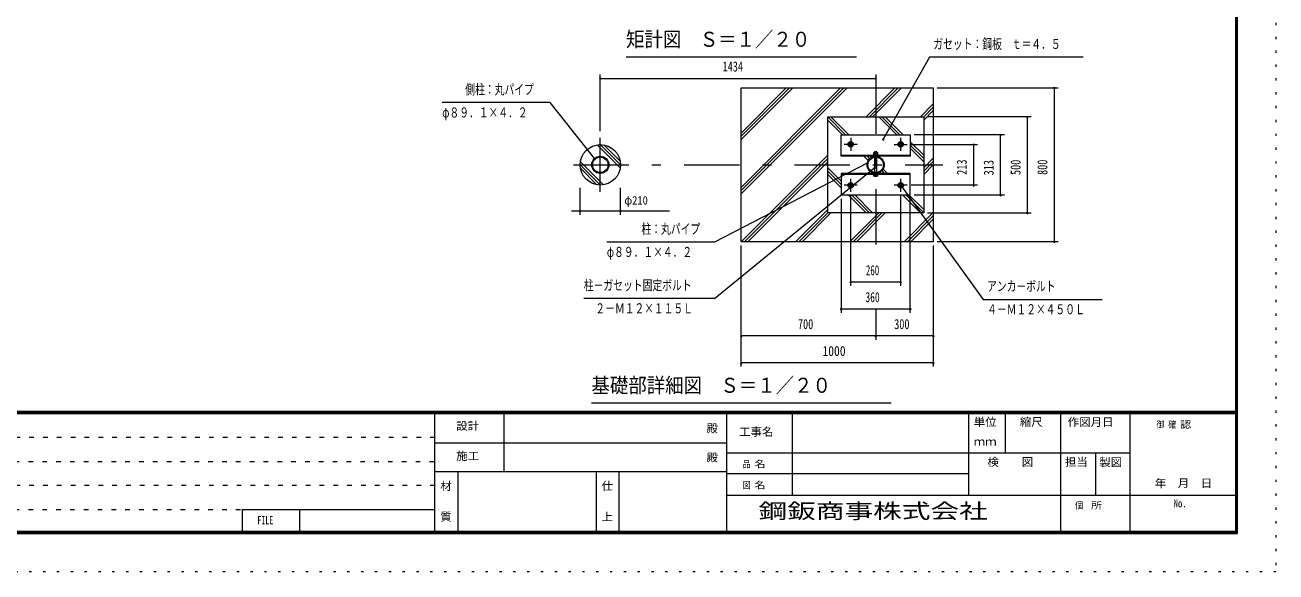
# Model space of a CAD drawing. Units: millimetres, scale not verified, with parts at other scales. Extents: x -26654 to 26660, y -10500 to 10500.
# Drawn here: x 10374 to 26660, y -10500 to -3387 of the extents above; entities that cross this region are included whole.
import ezdxf
from ezdxf.enums import TextEntityAlignment as Align

# ---------------------------------------------------------------- set-up
doc = ezdxf.new("R2010")
doc.units = ezdxf.units.MM
doc.header["$LTSCALE"] = 60
for name, pattern in [('USER1', [3, 1, -2]), ('USER3', [24, 12, -5, 2, -5]), ('USER4', [3, 0.5, -2.5])]:
    doc.linetypes.add(name, pattern=pattern)
for name, color, linetype, lineweight in [('0-6_2-02BOLD', 7, 'Continuous', 18), ('0-8_2-22CENTER', 3, 'USER3', 18), ('0-9_2-42THIN', 4, 'Continuous', 18), ('0-A_2-52DIM', 3, 'Continuous', 18), ('0-B_2-62HATCH', 2, 'Continuous', 18), ('0-C_F-F1PAPER', 5, 'Continuous', 18), ('0-D_F-E_J_ADD', 5, 'USER4', 18)]:
    doc.layers.add(name, color=color, linetype=linetype, lineweight=lineweight)
doc.layers.add('0-E_2-5DIM', color=7, linetype='Continuous')
doc.styles.add('ＭＳ ゴシック', font='')
doc.styles.get('ＭＳ ゴシック').set_extended_font_data('MS Gothic')

msp = doc.modelspace()

# ---------------------------------------------------------------- linework, layer by layer
at = {"layer": '0-6_2-02BOLD'}
for p, q in [((21424.33, -5069.32), (21424.33, -5046.58)), ((21433.87, -5037.24), (21433.87, -5044.32)), ((21436.6, -5046.58), (21436.6, -5069.32)), ((21461.14, -5069.32), (21461.14, -5046.58)), ((21898.87, -5082.57), (20998.87, -5082.57)), ((21433.87, -5105.32), (21433.87, -5304.82)), ((21463.87, -5141.49), (21433.87, -5141.49)), ((21441.37, -5076.82), (21448.87, -5069.32)), ((21448.87, -5076.82), (21456.37, -5069.32)), ((21463.87, -5304.82), (21463.87, -5105.32)), ((21475.74, -5069.32), (21475.74, -5076.82)), ((21478.87, -5076.82), (21478.87, -5082.57)), ((20998.87, -5327.57), (21898.87, -5327.57)), ((21418.87, -5333.32), (21418.87, -5327.57)), ((21436.6, -5333.32), (21436.6, -5351.06)), ((21461.14, -5333.32), (21461.14, -5351.06))]:
    msp.add_line(p, q, dxfattribs=at)
for points in [[(19698.87, -6205.07), (19698.87, -4205.07), (22198.87, -4205.07), (22198.87, -6205.07)], [(20823.87, -5830.07), (20823.87, -4580.07), (22073.87, -4580.07), (22073.87, -5830.07)], [(21898.87, -5093.82), (20998.87, -5093.82), (20998.87, -4813.82), (21898.87, -4813.82)], [(21111.6, -4960.07), (21099.33, -4938.82), (21111.6, -4917.57), (21136.14, -4917.57), (21148.41, -4938.82), (21136.14, -4960.07)], [(21761.6, -4960.07), (21786.14, -4960.07), (21798.41, -4938.82), (21786.14, -4917.57), (21761.6, -4917.57), (21749.33, -4938.82)], [(20998.87, -5596.32), (21898.87, -5596.32), (21898.87, -5316.32), (20998.87, -5316.32)], [(21111.6, -5492.57), (21099.33, -5471.32), (21111.6, -5450.07), (21136.14, -5450.07), (21148.41, -5471.32), (21136.14, -5492.57)], [(21761.6, -5450.07), (21786.14, -5450.07), (21798.41, -5471.32), (21786.14, -5492.57), (21761.6, -5492.57), (21749.33, -5471.32)]]:
    msp.add_lwpolyline(points, close=True, dxfattribs=at)
for points in [[(21424.33, -5046.58), (21428.25, -5044.32), (21469.49, -5044.32), (21473.41, -5046.58), (21473.41, -5069.32)], [(21463.87, -5044.32), (21463.87, -5037.24), (21433.87, -5037.24), (21438.87, -5032.24), (21458.87, -5032.24), (21463.87, -5037.24)], [(21478.87, -5076.82), (21418.87, -5076.82), (21418.87, -5082.57)], [(21422, -5076.82), (21422, -5069.32), (21475.74, -5069.32)], [(21418.87, -5333.32), (21478.87, -5333.32), (21478.87, -5327.57)], [(21428.25, -5353.32), (21424.33, -5351.06), (21424.33, -5333.32)], [(21473.41, -5333.32), (21473.41, -5351.06), (21469.49, -5353.32), (21428.25, -5353.32)]]:
    msp.add_lwpolyline(points, dxfattribs=at)
for centre, radius in [((17863.87, -5205.07), 262.5), ((21123.87, -4938.82), 35), ((21123.87, -4938.82), 26.88), ((21123.87, -4938.82), 20.62), ((21123.87, -4938.82), 15), ((21773.87, -4938.82), 35), ((21773.87, -4938.82), 26.88), ((21773.87, -4938.82), 20.62), ((21773.87, -4938.82), 15), ((17863.87, -5205.07), 111.38), ((17863.87, -5205.07), 100.88), ((21448.87, -5205.07), 111.38), ((21448.87, -5205.07), 100.88), ((21123.87, -5471.32), 35), ((21123.87, -5471.32), 26.88), ((21123.87, -5471.32), 20.62), ((21123.87, -5471.32), 15), ((21773.87, -5471.32), 35), ((21773.87, -5471.32), 26.88), ((21773.87, -5471.32), 20.62), ((21773.87, -5471.32), 15)]:
    msp.add_circle(centre, radius, dxfattribs=at)
for centre, radius, start, end in [((21430.46, -5053.78), 9.46, 49.5701, 90), ((21448.87, -5078.77), 34.45, 69.13593, 110.86406), ((21467.27, -5053.78), 9.46, 90, 130.42989), ((21430.46, -5343.86), 9.46, 270, 310.42989), ((21448.87, -5318.87), 34.45, 249.13593, 290.86406), ((21467.27, -5343.86), 9.46, 229.5701, 270)]:
    msp.add_arc(centre, radius, start, end, dxfattribs=at)
at = {"layer": '0-8_2-22CENTER'}
for p, q in [((21448.87, -4080.07), (21448.87, -6330.07)), ((17863.87, -5555.07), (17863.87, -4855.07)), ((21123.87, -4853.46), (21123.87, -5024.18)), ((21773.87, -4853.46), (21773.87, -5024.18)), ((21209.23, -4938.82), (21038.51, -4938.82)), ((21688.51, -4938.82), (21859.23, -4938.82)), ((17513.87, -5205.07), (22323.87, -5205.07)), ((21209.23, -5471.32), (21038.51, -5471.32)), ((21123.87, -5556.68), (21123.87, -5385.96)), ((21859.23, -5471.32), (21688.51, -5471.32)), ((21773.87, -5385.96), (21773.87, -5556.68))]:
    msp.add_line(p, q, dxfattribs=at)
at = {"layer": '0-9_2-42THIN'}
for p, q in [((21437.62, -5033.49), (21437.62, -5044.32)), ((21460.12, -5044.32), (21460.12, -5033.49))]:
    msp.add_line(p, q, dxfattribs=at)
for points in [[(21433.87, -5147.98), (21437.62, -5141.49), (21437.62, -5104.82)], [(21460.12, -5104.82), (21460.12, -5141.49), (21463.87, -5147.98)]]:
    msp.add_lwpolyline(points, dxfattribs=at)
for centre in [(21123.87, -4938.82), (21773.87, -4938.82), (21123.87, -5471.32), (21773.87, -5471.32)]:
    msp.add_circle(centre, 11.25, dxfattribs=at)
at = {"layer": '0-A_2-52DIM'}
for p, q in [((21198.87, -3805.07), (18198.87, -3805.07)), ((22148.87, -3805.07), (21547.65, -4871.48)), ((24148.87, -3805.07), (22148.87, -3805.07)), ((17863.87, -4768.25), (17863.87, -4030.38)), ((21448.87, -4030.38), (21448.87, -4166.36)), ((17873.87, -4080.38), (17853.87, -4080.38)), ((17863.87, -4080.38), (21448.87, -4080.38)), ((21458.87, -4080.38), (21438.87, -4080.38)), ((22248.87, -4205.07), (23823.87, -4205.07)), ((23783.87, -4205.07), (23763.87, -4205.07)), ((23773.87, -4205.07), (23773.87, -6205.07)), ((17205.8, -4396.21), (15805.81, -4396.21)), ((17205.8, -4396.21), (17790.14, -5128.17)), ((23473.87, -4580.07), (22123.87, -4580.07)), ((23433.87, -4580.07), (23413.87, -4580.07)), ((23423.87, -5830.07), (23423.87, -4580.07)), ((21557.65, -4871.49), (21537.65, -4871.49)), ((23123.86, -4813.82), (21948.87, -4813.82)), ((23083.87, -4813.82), (23063.87, -4813.82)), ((23073.87, -5596.32), (23073.87, -4813.82)), ((21909.23, -4938.82), (22773.87, -4938.82)), ((22733.87, -4938.82), (22713.87, -4938.82)), ((22723.87, -4938.82), (22723.87, -5471.32)), ((17800.14, -5128.17), (17780.14, -5128.17)), ((21345.41, -5179.76), (19348.87, -6209.6)), ((21355.41, -5179.76), (21335.41, -5179.76)), ((19348.87, -6942.68), (21440.83, -5235.59)), ((21450.83, -5235.59), (21430.83, -5235.59)), ((17601.37, -5855.07), (17601.37, -5505.07)), ((18126.37, -5855.07), (18126.37, -5505.07)), ((21788.66, -5476.51), (21768.66, -5476.51)), ((22773.87, -5471.32), (21909.23, -5471.32)), ((22733.87, -5471.32), (22713.87, -5471.32)), ((20998.87, -5646.32), (20998.87, -7130.07)), ((21123.87, -6780.07), (21123.87, -5606.68)), ((21773.87, -5606.68), (21773.87, -6780.07)), ((21898.87, -7130.07), (21898.87, -5646.32)), ((21948.87, -5596.32), (23123.86, -5596.32)), ((23083.87, -5596.32), (23063.87, -5596.32)), ((17490.37, -5805.07), (18763.87, -5805.07)), ((17611.37, -5805.07), (17591.37, -5805.07)), ((18136.37, -5805.07), (18116.37, -5805.07)), ((22123.87, -5830.07), (23473.87, -5830.07)), ((23433.87, -5830.07), (23413.87, -5830.07)), ((19348.87, -6209.6), (17948.87, -6209.6)), ((19698.87, -7830.07), (19698.87, -6255.07)), ((22198.87, -6255.07), (22198.87, -7830.07)), ((23823.87, -6205.07), (22248.87, -6205.07)), ((23783.87, -6205.07), (23763.87, -6205.07)), ((21133.87, -6730.07), (21113.87, -6730.07)), ((21773.87, -6730.07), (21123.87, -6730.07)), ((21783.87, -6730.07), (21763.87, -6730.07)), ((19348.87, -6942.68), (17648.87, -6942.68)), ((21008.87, -7080.07), (20988.87, -7080.07)), ((20998.87, -7080.07), (21898.87, -7080.07)), ((21448.87, -7080.07), (21448.87, -7480.07)), ((21908.87, -7080.07), (21888.87, -7080.07)), ((19708.87, -7430.07), (19688.87, -7430.07)), ((22198.87, -7430.07), (19698.87, -7430.07)), ((21458.87, -7430.07), (21438.87, -7430.07)), ((22208.87, -7430.07), (22188.87, -7430.07)), ((19708.87, -7780.07), (19688.87, -7780.07)), ((22198.87, -7780.07), (19698.87, -7780.07)), ((22208.87, -7780.07), (22188.87, -7780.07)), ((21648.87, -8305.07), (17748.87, -8305.07))]:
    msp.add_line(p, q, dxfattribs=at)
msp.add_lwpolyline([(21778.66, -5476.51), (22848.87, -6955.07), (24398.87, -6955.07)], dxfattribs=at)
for centre in [(17863.87, -4080.38), (21448.87, -4080.38), (23773.87, -4205.07), (23423.87, -4580.07), (21547.65, -4871.49), (23073.87, -4813.82), (22723.87, -4938.82), (17790.14, -5128.17), (21345.41, -5179.76), (21440.83, -5235.59), (21778.66, -5476.51), (22723.87, -5471.32), (23073.87, -5596.32), (17601.37, -5805.07), (18126.37, -5805.07), (23423.87, -5830.07), (23773.87, -6205.07), (21123.87, -6730.07), (21773.87, -6730.07), (20998.87, -7080.07), (21898.87, -7080.07), (19698.87, -7430.07), (21448.87, -7430.07), (22198.87, -7430.07), (19698.87, -7780.07), (22198.87, -7780.07)]:
    msp.add_arc(centre, 10, 180, 0, dxfattribs=at)
at = {"layer": '0-B_2-62HATCH'}
for p, q in [((19698.87, -4876.18), (20369.98, -4205.07)), ((20327.55, -4205.07), (19698.87, -4833.75)), ((19698.87, -4791.32), (20285.12, -4205.07)), ((20992.23, -4205.07), (19698.87, -5498.43)), ((19698.87, -5540.86), (21034.66, -4205.07)), ((21077.08, -4205.07), (19698.87, -5583.28)), ((21324.33, -4580.07), (21699.34, -4205.07)), ((21741.76, -4205.07), (21366.76, -4580.07)), ((21409.19, -4580.07), (21784.19, -4205.07)), ((22031.44, -4580.07), (22198.87, -4412.64)), ((22198.87, -4455.07), (22073.87, -4580.07)), ((22073.87, -4622.5), (22198.87, -4497.5)), ((20823.87, -4580.07), (21057.62, -4813.82)), ((21015.19, -4813.82), (20823.87, -4622.49)), ((21100.04, -4813.82), (20866.3, -4580.07)), ((21722.3, -4813.82), (21488.55, -4580.07)), ((21530.97, -4580.07), (21764.73, -4813.82)), ((21807.15, -4813.82), (21573.4, -4580.07)), ((17823.67, -4945.67), (18123.27, -5245.27)), ((18126.37, -5205.94), (17863, -4942.57)), ((17909.4, -4946.55), (18122.39, -5159.54)), ((22073.87, -5080.54), (21898.87, -4905.54)), ((22073.87, -5122.96), (21898.87, -4947.96)), ((21898.87, -4990.39), (22073.87, -5165.39)), ((17601.37, -5204.2), (17864.74, -5467.57)), ((17904.07, -5464.47), (17604.46, -5164.87)), ((19699.34, -6205.07), (20823.87, -5080.54)), ((20823.87, -5122.96), (19741.76, -6205.07)), ((19784.19, -6205.07), (20823.87, -5165.39)), ((21351.81, -5150.44), (21295.19, -5093.82)), ((21337.62, -5093.82), (21370.12, -5126.32)), ((21394.24, -5108.01), (21380.04, -5093.82)), ((22073.87, -5244.75), (22198.87, -5119.75)), ((22198.87, -5162.18), (22073.87, -5287.18)), ((22073.87, -5329.6), (22198.87, -5204.6)), ((17818.33, -5463.59), (17605.35, -5250.6)), ((20823.87, -5244.75), (20998.87, -5419.75)), ((20998.87, -5462.17), (20823.87, -5287.17)), ((20823.87, -5329.6), (20998.87, -5504.6)), ((21517.69, -5316.32), (21503.5, -5302.13)), ((21527.62, -5283.82), (21560.12, -5316.32)), ((21602.55, -5316.32), (21545.92, -5259.7)), ((21090.58, -5596.32), (21324.33, -5830.07)), ((21366.76, -5830.07), (21133.01, -5596.32)), ((21175.44, -5596.32), (21409.19, -5830.07)), ((21797.69, -5596.32), (22031.44, -5830.07)), ((22073.87, -5830.07), (21840.12, -5596.32)), ((22073.87, -5787.64), (21882.54, -5596.32)), ((20823.87, -5787.64), (20406.44, -6205.07)), ((20448.87, -6205.07), (20823.87, -5830.07)), ((20866.3, -5830.07), (20491.3, -6205.07)), ((21488.55, -5830.07), (21113.55, -6205.07)), ((21155.98, -6205.07), (21530.98, -5830.07)), ((21573.41, -5830.07), (21198.4, -6205.07)), ((21820.66, -6205.07), (22198.87, -5826.86)), ((22198.87, -5869.28), (21863.08, -6205.07)), ((21905.51, -6205.07), (22198.87, -5911.71))]:
    msp.add_line(p, q, dxfattribs=at)
at = {"layer": '0-C_F-F1PAPER'}
for p, q in [((26135.28, -8415), (-2514.72, -8415)), ((-2514.72, -8417.5), (26135.28, -8417.5)), ((26135.28, -8420), (-2514.72, -8420)), ((-2514.72, -8422.5), (26135.28, -8422.5)), ((26135.28, -8425), (-2514.72, -8425)), ((-2514.72, -8427.5), (26135.28, -8427.5)), ((26135.28, -8430), (-2514.72, -8430)), ((-2514.72, -8432.5), (26135.28, -8432.5)), ((26135.28, -8435), (-2514.72, -8435)), ((-2514.72, -8437.5), (26135.28, -8437.5)), ((26135.28, -8440), (-2514.72, -8440)), ((15710.28, -10000), (15710.28, -8440)), ((16610.28, -9200), (16610.28, -8440)), ((19510.28, -10000), (19510.28, -8440)), ((20360.28, -8440), (20360.28, -9500)), ((22660.28, -9500), (22660.28, -8440)), ((23135.28, -8440), (23135.28, -8950)), ((23860.28, -10000), (23860.28, -8440)), ((24760.28, -10000), (24760.28, -8440)), ((15710.28, -8820), (19510.28, -8820)), ((19510.28, -8950), (24760.28, -8950)), ((24310.28, -8950), (24310.28, -9500)), ((19510.28, -9200), (15710.28, -9200)), ((16010.28, -9200), (16010.28, -10000)), ((17810.28, -9200), (17810.28, -10000)), ((18110.28, -10000), (18110.28, -9200)), ((22660.28, -9225), (19510.28, -9225)), ((19510.28, -9500), (26160.28, -9500)), ((13202.28, -9688), (15710.28, -9688)), ((13202.28, -9688), (13202.28, -10000)), ((13952.28, -10000), (13952.28, -9688))]:
    msp.add_line(p, q, dxfattribs=at)
at = {"layer": '0-C_F-F1PAPER', "color": 6, "linetype": 'USER1'}
for p, q in [((15710.28, -8752), (-2539.72, -8752)), ((-2539.72, -9064), (15710.28, -9064)), ((15710.28, -9376), (-2539.72, -9376)), ((-2539.72, -9688), (13202.28, -9688))]:
    msp.add_line(p, q, dxfattribs=at)
at = {"layer": '0-C_F-F1PAPER'}
for points in [[(26160.28, -10000), (26160.28, 10100), (-2539.72, 10100), (-2539.72, -10000)], [(26157.78, -9997.5), (26157.78, 10097.5), (-2537.22, 10097.5), (-2537.22, -9997.5)], [(26155.28, -9995), (-2534.72, -9995), (-2534.72, 10095), (26155.28, 10095)], [(26152.78, -9992.5), (26152.78, 10092.5), (-2532.22, 10092.5), (-2532.22, -9992.5)], [(26150.28, -9990), (-2529.72, -9990), (-2529.72, 10090), (26150.28, 10090)], [(26147.78, -9987.5), (26147.78, 10087.5), (-2527.22, 10087.5), (-2527.22, -9987.5)], [(26145.28, -9985), (-2524.72, -9985), (-2524.72, 10085), (26145.28, 10085)], [(26142.78, -9982.5), (26142.78, 10082.5), (-2522.22, 10082.5), (-2522.22, -9982.5)], [(26140.28, -9980), (26140.28, 10080), (-2519.72, 10080), (-2519.72, -9980)], [(26137.78, -9977.5), (26137.78, 10077.5), (-2517.22, 10077.5), (-2517.22, -9977.5)], [(26135.28, -9975), (-2514.72, -9975), (-2514.72, 10075), (26135.28, 10075)]]:
    msp.add_lwpolyline(points, close=True, dxfattribs=at)
at = {"layer": '0-D_F-E_J_ADD'}
msp.add_lwpolyline([(26660.28, -10500), (-3039.72, -10500), (-3039.72, 10500), (26660.28, 10500)], close=True, dxfattribs=at)

# ---------------------------------------------------------------- texts
at = {"layer": '0-A_2-52DIM', "color": 7, "style": 'ＭＳ ゴシック'}
for s, height, width, p in [('矩計図\u3000Ｓ＝１／２０', 195.4, 0.9, (18198.87, -3728.42)), ('ガセット：鋼板\u3000ｔ＝４．５', 130.2, 0.7, (22198.87, -3737.3)), ('1434', 130.2, 0.75, (19455.85, -4030.38)), ('側柱：丸パイプ', 130.2, 0.7, (16105.81, -4328.45)), ('φ８９．１×４．２', 130.2, 0.7, (15805.81, -4628.45)), ('φ210', 110.7, 0.9, (18176.37, -5755.07)), ('柱：丸パイプ', 130.2, 0.7, (18398.87, -6141.84)), ('φ８９．１×４．２', 130.2, 0.7, (17948.87, -6441.84)), ('260', 130.2, 0.65, (21321.59, -6680.07)), ('柱－ガセット固定ボルト', 130.2, 0.7, (17648.87, -6874.92)), ('アンカ－ボルト', 130.2, 0.7, (22898.87, -6887.3)), ('360', 130.2, 0.7, (21315.15, -7030.07)), ('２－Ｍ１２×１１５Ｌ', 130.2, 0.7, (17798.87, -7174.92)), ('４－Ｍ１２×４５０Ｌ', 130.2, 0.7, (22898.87, -7187.3)), ('700', 130.2, 0.75, (20436.86, -7380.07)), ('300', 130.2, 0.75, (21689.76, -7380.07)), ('1000', 130.2, 0.85, (20756.06, -7730.07)), ('基礎部詳細図\u3000Ｓ＝１／２０', 195.4, 0.9, (17748.87, -8228.42))]:
    msp.add_text(s, height=height, dxfattribs=dict(at, width=width)).set_placement(p, align=Align.BOTTOM_LEFT)
at = {"layer": '0-A_2-52DIM', "color": 7, "style": 'ＭＳ ゴシック', "width": 0.75}
for s, p in [('213', (22673.87, -5335.02)), ('313', (23023.87, -5342.07)), ('500', (23373.87, -5337.51)), ('800', (23723.87, -5336.47))]:
    msp.add_text(s, height=130.2, rotation=90, dxfattribs=at).set_placement(p, align=Align.BOTTOM_LEFT)
at = {"layer": '0-C_F-F1PAPER', "color": 7, "style": 'ＭＳ ゴシック'}
for s, height, width, p in [('設計', 104.2, 1.05, (15987.78, -8683.83)), ('殿', 104.2, 1.05, (19245.28, -8715.79)), ('工事名', 104.2, 1.05, (19670.28, -8760.79)), ('単位', 104.2, 1.05, (22725.28, -8633.29)), ('縮尺', 104.2, 1.05, (23325.28, -8633.29)), ('作図月日', 104.2, 1.05, (23949.18, -8634.31)), ('御 ', 88.56, 0.85, (25103.04, -8654.43)), ('確 ', 88.56, 0.85, (25257.42, -8654.43)), ('認', 88.56, 1.2, (25411.81, -8654.43)), ('ｍｍ', 104.2, 1.05, (22725.28, -8888.29)), ('施工', 104.2, 1.05, (15987.78, -9075.79)), ('殿', 104.2, 1.05, (19245.28, -9095.79)), ('品 ', 88.56, 0.85, (19716.53, -9167.5)), ('名', 88.56, 1.2, (19870.92, -9167.5)), ('検\u3000\u3000図', 104.2, 1.05, (22902.78, -9153.29)), ('担当', 104.2, 1.05, (23912.78, -9153.29)), ('製図', 104.2, 1.05, (24358.76, -9155.74)), ('\u3000年\u3000月\u3000日', 104.2, 1.05, (24934.02, -9430.22)), ('材', 104.2, 1.05, (15780.28, -9465.79)), ('仕', 104.2, 1.05, (17880.28, -9465.79)), ('図 ', 88.56, 0.85, (19716.53, -9442.5)), ('名', 88.56, 1.2, (19870.92, -9442.5)), ('個  ', 88.56, 0.85, (24045.28, -9705)), ('所', 88.56, 1.2, (24251.13, -9705)), ('No.', 104.2, 0.8, (25327.78, -9690.79)), ('質', 104.2, 1.05, (15780.28, -9865.79)), ('上', 104.2, 1.05, (17880.28, -9865.79)), ('FILE', 104.2, 0.7, (13398.53, -9909.79))]:
    msp.add_text(s, height=height, dxfattribs=dict(at, width=width)).set_placement(p, align=Align.BOTTOM_LEFT)
at = {"layer": '0-E_2-5DIM', "style": 'ＭＳ ゴシック', "width": 1.4}
msp.add_text('鋼鈑商事株式会社', height=195.4, dxfattribs=at).set_placement((19923.5, -9863.48), align=Align.BOTTOM_LEFT)

doc.saveas('drawing.dxf')
